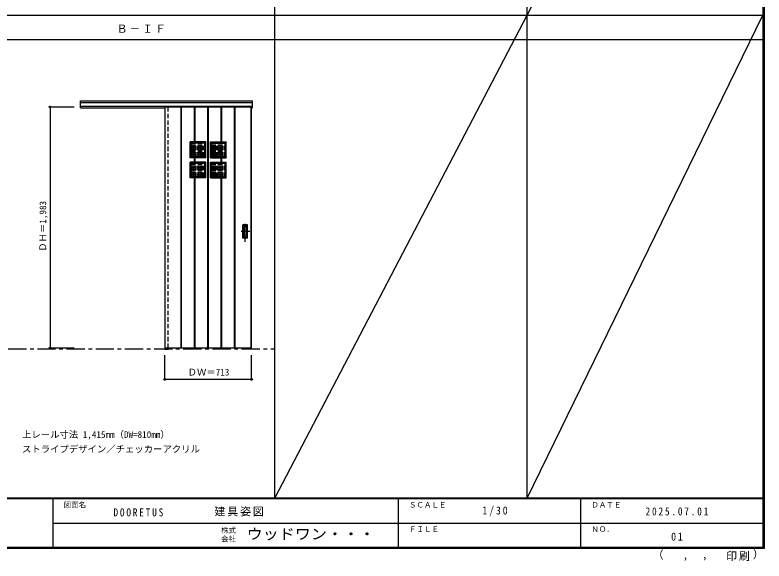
# Model space of a CAD drawing. Units: millimetres, scale not verified. Extents: x -6000 to 5700, y -4307 to 4260.
# Drawn here: x -460 to 5700, y -4307 to 186 of the extents above; entities that cross this region are included whole.
import ezdxf
from ezdxf.enums import TextEntityAlignment as Align

# ---------------------------------------------------------------- set-up
doc = ezdxf.new("R2010")
doc.units = ezdxf.units.MM
doc.header["$LTSCALE"] = 30
doc.header["$PDMODE"] = 32
doc.header["$PDSIZE"] = 15
doc.linetypes.add('CHAIN1', pattern=[8, 5, -1, 1, -1])
doc.linetypes.add('DASHED1', pattern=[1.8, 1.2, -0.6])
for name, color, linetype in [('0-1_通り芯', 7, 'CHAIN1'), ('0-2_扉', 3, 'Continuous'), ('0-4_枠', 3, 'Continuous'), ('0-6_引手', 7, 'Continuous'), ('0-A_文字', 7, 'Continuous'), ('0-B_寸法', 7, 'Continuous'), ('0-C_ハッチ', 4, 'DASHED1'), ('F-1_枠', 6, 'Continuous'), ('F-A_文字', 7, 'Continuous')]:
    doc.layers.add(name, color=color, linetype=linetype)
doc.styles.add('ＭＳ ゴシック', font='')
doc.styles.get('ＭＳ ゴシック').set_extended_font_data('MS Gothic')

msp = doc.modelspace()

# ---------------------------------------------------------------- linework, layer by layer
at = {"layer": '0-1_通り芯'}
msp.add_line((-2916, -2560.5), (1678, -2560.5), dxfattribs=at)
at = {"layer": '0-2_扉'}
for p, q in [((772, -570.5), (1485, -570.5)), ((772, -570.5), (772, -2553.5)), ((774, -2553.5), (774, -570.5)), ((906.5, -2553.5), (906.5, -570.5)), ((910.5, -2553.5), (910.5, -570.5)), ((1016.5, -858.5), (1016.5, -570.5)), ((1020.5, -858.5), (1020.5, -570.5)), ((1126.5, -2553.5), (1126.5, -570.5)), ((1130.5, -2553.5), (1130.5, -570.5)), ((1236.5, -858.5), (1236.5, -570.5)), ((1240.5, -858.5), (1240.5, -570.5)), ((1346.5, -2553.5), (1346.5, -570.5)), ((1350.5, -2553.5), (1350.5, -570.5)), ((1483, -2553.5), (1483, -570.5)), ((1485, -2553.5), (1485, -570.5)), ((980.5, -858.5), (989.5, -867.5)), ((1110.5, -858.5), (980.5, -858.5)), ((1101.5, -867.5), (1110.5, -858.5)), ((1110.5, -988.5), (1110.5, -858.5)), ((1155.5, -867.5), (1146.5, -858.5)), ((1146.5, -988.5), (1146.5, -858.5)), ((1146.5, -858.5), (1276.5, -858.5)), ((1276.5, -858.5), (1267.5, -867.5)), ((989.5, -979.5), (989.5, -867.5)), ((1101.5, -867.5), (989.5, -867.5)), ((1101.5, -979.5), (1101.5, -867.5)), ((1155.5, -979.5), (1155.5, -867.5)), ((1155.5, -867.5), (1267.5, -867.5)), ((1267.5, -979.5), (1267.5, -867.5)), ((989.5, -979.5), (980.5, -988.5)), ((1101.5, -979.5), (989.5, -979.5)), ((1101.5, -979.5), (1110.5, -988.5)), ((1155.5, -979.5), (1146.5, -988.5)), ((1155.5, -979.5), (1267.5, -979.5)), ((1267.5, -979.5), (1276.5, -988.5)), ((980.5, -1024.5), (989.5, -1033.5)), ((1110.5, -1024.5), (980.5, -1024.5)), ((989.5, -1145.5), (989.5, -1033.5)), ((1101.5, -1033.5), (989.5, -1033.5)), ((1016.5, -1024.5), (1016.5, -988.5)), ((1020.5, -1024.5), (1020.5, -988.5)), ((1101.5, -1033.5), (1110.5, -1024.5)), ((1101.5, -1145.5), (1101.5, -1033.5)), ((1110.5, -1154.5), (1110.5, -1024.5)), ((1155.5, -1033.5), (1146.5, -1024.5)), ((1146.5, -1154.5), (1146.5, -1024.5)), ((1146.5, -1024.5), (1276.5, -1024.5)), ((1155.5, -1145.5), (1155.5, -1033.5)), ((1155.5, -1033.5), (1267.5, -1033.5)), ((1236.5, -1024.5), (1236.5, -988.5)), ((1240.5, -1024.5), (1240.5, -988.5)), ((1276.5, -1024.5), (1267.5, -1033.5)), ((1267.5, -1145.5), (1267.5, -1033.5)), ((989.5, -1145.5), (980.5, -1154.5)), ((1101.5, -1145.5), (989.5, -1145.5)), ((1016.5, -2553.5), (1016.5, -1154.5)), ((1020.5, -2553.5), (1020.5, -1154.5)), ((1101.5, -1145.5), (1110.5, -1154.5)), ((1155.5, -1145.5), (1146.5, -1154.5)), ((1155.5, -1145.5), (1267.5, -1145.5)), ((1236.5, -2553.5), (1236.5, -1154.5)), ((1240.5, -2553.5), (1240.5, -1154.5)), ((1267.5, -1145.5), (1276.5, -1154.5)), ((772, -2553.5), (1485, -2553.5))]:
    msp.add_line(p, q, dxfattribs=at)
at = {"layer": '0-2_扉', "color": 4, "linetype": 'DASHED1'}
msp.add_line((772, -570.5), (772, -574.5), dxfattribs=at)
at = {"layer": '0-2_扉', "color": 7}
for p, q in [((908.5, -2553.5), (908.5, -570.5)), ((1018.5, -858.5), (1018.5, -570.5)), ((1128.5, -2553.5), (1128.5, -570.5)), ((1238.5, -858.5), (1238.5, -570.5)), ((1348.5, -2553.5), (1348.5, -570.5)), ((1018.5, -1024.5), (1018.5, -988.5)), ((1238.5, -1024.5), (1238.5, -988.5)), ((1018.5, -2553.5), (1018.5, -1154.5)), ((1238.5, -2553.5), (1238.5, -1154.5))]:
    msp.add_line(p, q, dxfattribs=at)
at = {"layer": '0-2_扉', "linetype": 'DASHED1'}
for p, q in [((982.5, -986.5), (982.5, -860.5)), ((1274.5, -986.5), (1274.5, -860.5)), ((1108.5, -986.5), (982.5, -986.5)), ((982.5, -1152.5), (982.5, -1026.5)), ((1148.5, -986.5), (1274.5, -986.5)), ((1274.5, -1152.5), (1274.5, -1026.5)), ((1108.5, -1152.5), (982.5, -1152.5)), ((1148.5, -1152.5), (1274.5, -1152.5))]:
    msp.add_line(p, q, dxfattribs=at)
at = {"layer": '0-2_扉'}
for points in [[(1110.5, -988.5), (980.5, -988.5), (980.5, -858.5)], [(1146.5, -988.5), (1276.5, -988.5), (1276.5, -858.5)], [(1110.5, -1154.5), (980.5, -1154.5), (980.5, -1024.5)], [(1146.5, -1154.5), (1276.5, -1154.5), (1276.5, -1024.5)]]:
    msp.add_lwpolyline(points, dxfattribs=at)
at = {"layer": '0-2_扉', "linetype": 'DASHED1'}
for points in [[(1108.5, -986.5), (1108.5, -860.5), (982.5, -860.5)], [(1148.5, -986.5), (1148.5, -860.5), (1274.5, -860.5)], [(1108.5, -1152.5), (1108.5, -1026.5), (982.5, -1026.5)], [(1148.5, -1152.5), (1148.5, -1026.5), (1274.5, -1026.5)]]:
    msp.add_lwpolyline(points, dxfattribs=at)
at = {"layer": '0-4_枠'}
for p, q in [((78, -520.5), (1493, -520.5)), ((78, -577.5), (78, -520.5)), ((78, -533.5), (1493, -533.5)), ((1493, -577.5), (1493, -520.5)), ((78, -565.5), (1493, -565.5)), ((78, -577.5), (772, -577.5)), ((771, -565.5), (771, -2562.5)), ((799, -570.5), (799, -565.5)), ((1485, -577.5), (1493, -577.5)), ((771, -2562.5), (799, -2562.5)), ((799, -2553.5), (799, -2562.5))]:
    msp.add_line(p, q, dxfattribs=at)
at = {"layer": '0-4_枠', "color": 4, "linetype": 'DASHED1'}
msp.add_line((799, -2553.5), (799, -570.5), dxfattribs=at)
at = {"layer": '0-6_引手', "linetype": 'CHAIN1'}
for p, q in [((1434, -1681.2), (1434, -1510.4)), ((1472.1, -1596), (1399.6, -1596))]:
    msp.add_line(p, q, dxfattribs=at)
at = {"layer": '0-6_引手'}
for p, q in [((1453, -1541), (1415, -1541)), ((1415, -1651), (1415, -1541)), ((1446.5, -1557), (1421.5, -1557)), ((1421.5, -1635), (1421.5, -1557)), ((1446.5, -1635), (1446.5, -1557)), ((1453, -1651), (1453, -1541)), ((1453, -1651), (1415, -1651)), ((1446.5, -1635), (1421.5, -1635))]:
    msp.add_line(p, q, dxfattribs=at)
at = {"layer": '0-6_引手', "linetype": 'DASHED1'}
for p, q in [((1418, -1647), (1418, -1545)), ((1450, -1647), (1418, -1647))]:
    msp.add_line(p, q, dxfattribs=at)
msp.add_lwpolyline([(1450, -1647), (1450, -1545), (1418, -1545)], dxfattribs=at)
at = {"layer": '0-B_寸法', "color": 4}
for p, q in [((-172, -570.5), (-172, -2553.5)), ((-172, -570.5), (28, -570.5)), ((-172, -2553.5), (28, -2553.5)), ((1485, -2812.5), (1485, -2612.5))]:
    msp.add_line(p, q, dxfattribs=at)
msp.add_lwpolyline([(1485, -2812.5), (772, -2812.5), (772, -2612.5)], dxfattribs=at)
at = {"layer": '0-B_寸法'}
for p in [(-172, -570.5), (-172, -2553.5), (772, -2812.5), (1485, -2812.5)]:
    msp.add_point(p, dxfattribs=at)
at = {"layer": '0-C_ハッチ'}
for p, q in [((989.5, -874), (1101.5, -874)), ((989.5, -875), (1101.5, -875)), ((989.5, -888), (1101.5, -888)), ((989.5, -889), (1101.5, -889)), ((989.5, -902), (1101.5, -902)), ((989.5, -903), (1101.5, -903)), ((989.5, -916), (1101.5, -916)), ((989.5, -917), (1101.5, -917)), ((996, -979.5), (996, -867.5)), ((997, -979.5), (997, -867.5)), ((1010, -979.5), (1010, -867.5)), ((1011, -979.5), (1011, -867.5)), ((1024, -979.5), (1024, -867.5)), ((1025, -979.5), (1025, -867.5)), ((1038, -979.5), (1038, -867.5)), ((1039, -979.5), (1039, -867.5)), ((1052, -979.5), (1052, -867.5)), ((1053, -979.5), (1053, -867.5)), ((1066, -979.5), (1066, -867.5)), ((1067, -979.5), (1067, -867.5)), ((1080, -979.5), (1080, -867.5)), ((1081, -979.5), (1081, -867.5)), ((1094, -979.5), (1094, -867.5)), ((1095, -979.5), (1095, -867.5)), ((1155.5, -874), (1267.5, -874)), ((1155.5, -875), (1267.5, -875)), ((1155.5, -888), (1267.5, -888)), ((1155.5, -889), (1267.5, -889)), ((1155.5, -902), (1267.5, -902)), ((1155.5, -903), (1267.5, -903)), ((1155.5, -916), (1267.5, -916)), ((1155.5, -917), (1267.5, -917)), ((1162, -979.5), (1162, -867.5)), ((1163, -979.5), (1163, -867.5)), ((1176, -979.5), (1176, -867.5)), ((1177, -979.5), (1177, -867.5)), ((1190, -979.5), (1190, -867.5)), ((1191, -979.5), (1191, -867.5)), ((1204, -979.5), (1204, -867.5)), ((1205, -979.5), (1205, -867.5)), ((1218, -979.5), (1218, -867.5)), ((1219, -979.5), (1219, -867.5)), ((1232, -979.5), (1232, -867.5)), ((1233, -979.5), (1233, -867.5)), ((1246, -979.5), (1246, -867.5)), ((1247, -979.5), (1247, -867.5)), ((1260, -979.5), (1260, -867.5)), ((1261, -979.5), (1261, -867.5)), ((989.5, -930), (1101.5, -930)), ((989.5, -931), (1101.5, -931)), ((989.5, -944), (1101.5, -944)), ((989.5, -945), (1101.5, -945)), ((989.5, -958), (1101.5, -958)), ((989.5, -959), (1101.5, -959)), ((989.5, -972), (1101.5, -972)), ((989.5, -973), (1101.5, -973)), ((1155.5, -930), (1267.5, -930)), ((1155.5, -931), (1267.5, -931)), ((1155.5, -944), (1267.5, -944)), ((1155.5, -945), (1267.5, -945)), ((1155.5, -958), (1267.5, -958)), ((1155.5, -959), (1267.5, -959)), ((1155.5, -972), (1267.5, -972)), ((1155.5, -973), (1267.5, -973)), ((989.5, -1040), (1101.5, -1040)), ((989.5, -1041), (1101.5, -1041)), ((996, -1145.5), (996, -1033.5)), ((997, -1145.5), (997, -1033.5)), ((1010, -1145.5), (1010, -1033.5)), ((1011, -1145.5), (1011, -1033.5)), ((1024, -1145.5), (1024, -1033.5)), ((1025, -1145.5), (1025, -1033.5)), ((1038, -1145.5), (1038, -1033.5)), ((1039, -1145.5), (1039, -1033.5)), ((1052, -1145.5), (1052, -1033.5)), ((1053, -1145.5), (1053, -1033.5)), ((1066, -1145.5), (1066, -1033.5)), ((1067, -1145.5), (1067, -1033.5)), ((1080, -1145.5), (1080, -1033.5)), ((1081, -1145.5), (1081, -1033.5)), ((1094, -1145.5), (1094, -1033.5)), ((1095, -1145.5), (1095, -1033.5)), ((1155.5, -1040), (1267.5, -1040)), ((1155.5, -1041), (1267.5, -1041)), ((1162, -1145.5), (1162, -1033.5)), ((1163, -1145.5), (1163, -1033.5)), ((1176, -1145.5), (1176, -1033.5)), ((1177, -1145.5), (1177, -1033.5)), ((1190, -1145.5), (1190, -1033.5)), ((1191, -1145.5), (1191, -1033.5)), ((1204, -1145.5), (1204, -1033.5)), ((1205, -1145.5), (1205, -1033.5)), ((1218, -1145.5), (1218, -1033.5)), ((1219, -1145.5), (1219, -1033.5)), ((1232, -1145.5), (1232, -1033.5)), ((1233, -1145.5), (1233, -1033.5)), ((1246, -1145.5), (1246, -1033.5)), ((1247, -1145.5), (1247, -1033.5)), ((1260, -1145.5), (1260, -1033.5)), ((1261, -1145.5), (1261, -1033.5)), ((989.5, -1054), (1101.5, -1054)), ((989.5, -1055), (1101.5, -1055)), ((989.5, -1068), (1101.5, -1068)), ((989.5, -1069), (1101.5, -1069)), ((989.5, -1082), (1101.5, -1082)), ((989.5, -1083), (1101.5, -1083)), ((989.5, -1096), (1101.5, -1096)), ((989.5, -1097), (1101.5, -1097)), ((1155.5, -1054), (1267.5, -1054)), ((1155.5, -1055), (1267.5, -1055)), ((1155.5, -1068), (1267.5, -1068)), ((1155.5, -1069), (1267.5, -1069)), ((1155.5, -1082), (1267.5, -1082)), ((1155.5, -1083), (1267.5, -1083)), ((1155.5, -1096), (1267.5, -1096)), ((1155.5, -1097), (1267.5, -1097)), ((989.5, -1110), (1101.5, -1110)), ((989.5, -1111), (1101.5, -1111)), ((989.5, -1124), (1101.5, -1124)), ((989.5, -1125), (1101.5, -1125)), ((989.5, -1138), (1101.5, -1138)), ((989.5, -1139), (1101.5, -1139)), ((1155.5, -1110), (1267.5, -1110)), ((1155.5, -1111), (1267.5, -1111)), ((1155.5, -1124), (1267.5, -1124)), ((1155.5, -1125), (1267.5, -1125)), ((1155.5, -1138), (1267.5, -1138)), ((1155.5, -1139), (1267.5, -1139))]:
    msp.add_line(p, q, dxfattribs=at)
at = {"layer": 'F-1_枠'}
for p, q in [((1678, -3790), (1678, 4175)), ((3752, -3790), (3752, 4175)), ((5690, 4175), (5690, -4205)), ((5695, 4175), (5695, -4205)), ((5700, 4175), (5700, -4205)), ((-6000, 184.5), (5700, 184.5)), ((-6000, -15.5), (5700, -15.5)), ((5700, -3790), (-6000, -3790)), ((5700, -3795), (-6000, -3795)), ((-150, -3795), (-150, -4195)), ((2690, -3795), (2690, -4195)), ((4190, -3795), (4190, -4195)), ((-150, -3995), (5690, -3995)), ((5700, -4195), (-6000, -4195)), ((5700, -4200), (-6000, -4200)), ((5700, -4205), (-6000, -4205))]:
    msp.add_line(p, q, dxfattribs=at)
at = {"layer": 'F-A_文字'}
for p, q in [((5690, 4165), (3752, 184.5)), ((1678, -3790), (3752, 184.5)), ((3752, -3790), (5690, 184.5))]:
    msp.add_line(p, q, dxfattribs=at)

# ---------------------------------------------------------------- texts
at = {"layer": '0-A_文字', "style": 'ＭＳ ゴシック'}
for s, p in [('上レール寸法 1,415mm（DW=810mm）', (-402, -3310)), ('ストライプデザイン／チェッカーアクリル', (-402, -3430))]:
    msp.add_text(s, height=54.99, dxfattribs=at).set_placement(p, align=Align.BOTTOM_LEFT)
at = {"layer": '0-A_文字', "insert": (375.5, 39.5), "char_height": 65.98, "attachment_point": 7, "style": 'ＭＳ ゴシック'}
msp.add_mtext('\\T1.17;Ｂ－ＩＦ', dxfattribs=at)
at = {"layer": '0-B_寸法', "style": 'ＭＳ ゴシック'}
msp.add_text('ＤＨ＝1,983', height=54.99, rotation=90, dxfattribs=at).set_placement((-187, -1762.2), align=Align.BOTTOM_LEFT)
msp.add_text('ＤＷ＝713', height=54.99, dxfattribs=at).set_placement((959.8, -2797.5), align=Align.BOTTOM_LEFT)
at = {"layer": 'F-A_文字', "style": 'ＭＳ ゴシック'}
for s, height, p in [('図面名', 43.99, (-60, -3880)), ('ＳＣＡＬＥ', 43.99, (2780, -3880)), ('ＤＡＴＥ', 43.99, (4280, -3880)), ('株式', 43.99, (1235, -4089)), ('ＦＩＬＥ', 43.99, (2780, -4080)), ('ＮＯ．', 43.99, (4280, -4080)), ('会社', 43.99, (1235, -4161)), ('（', 66, (4784, -4308.3)), ('）', 66, (5608.4, -4304.1)), (',', 66, (5031.3, -4308.3)), (',', 66, (5190.2, -4305.5))]:
    msp.add_text(s, height=height, dxfattribs=at).set_placement(p, align=Align.BOTTOM_LEFT)
at = {"layer": 'F-A_文字', "style": 'ＭＳ ゴシック', "width": 1.1}
msp.add_text('ウッドワン・・・', height=87.98, dxfattribs=at).set_placement((1445, -4155), align=Align.BOTTOM_LEFT)
at = {"layer": 'F-A_文字', "char_height": 65.98, "attachment_point": 7, "style": 'ＭＳ ゴシック'}
for s, insert in [('\\T1.39;\\W0.85;DOORETUS', (350, -3940.8)), ('\\T1.17;建具姿図', (1180.4, -3940)), ('\\T1.38;\\W0.9;1/30', (3383.8, -3940)), ('\\T1.39;\\W0.85;2025.07.01', (4726.2, -3932.5)), ('\\T1.36;\\W0.9;01', (4936.2, -4140)), ('\\T1.17;印刷', (5388.1, -4306.9))]:
    msp.add_mtext(s, dxfattribs=dict(at, insert=insert))

doc.saveas('drawing.dxf')
